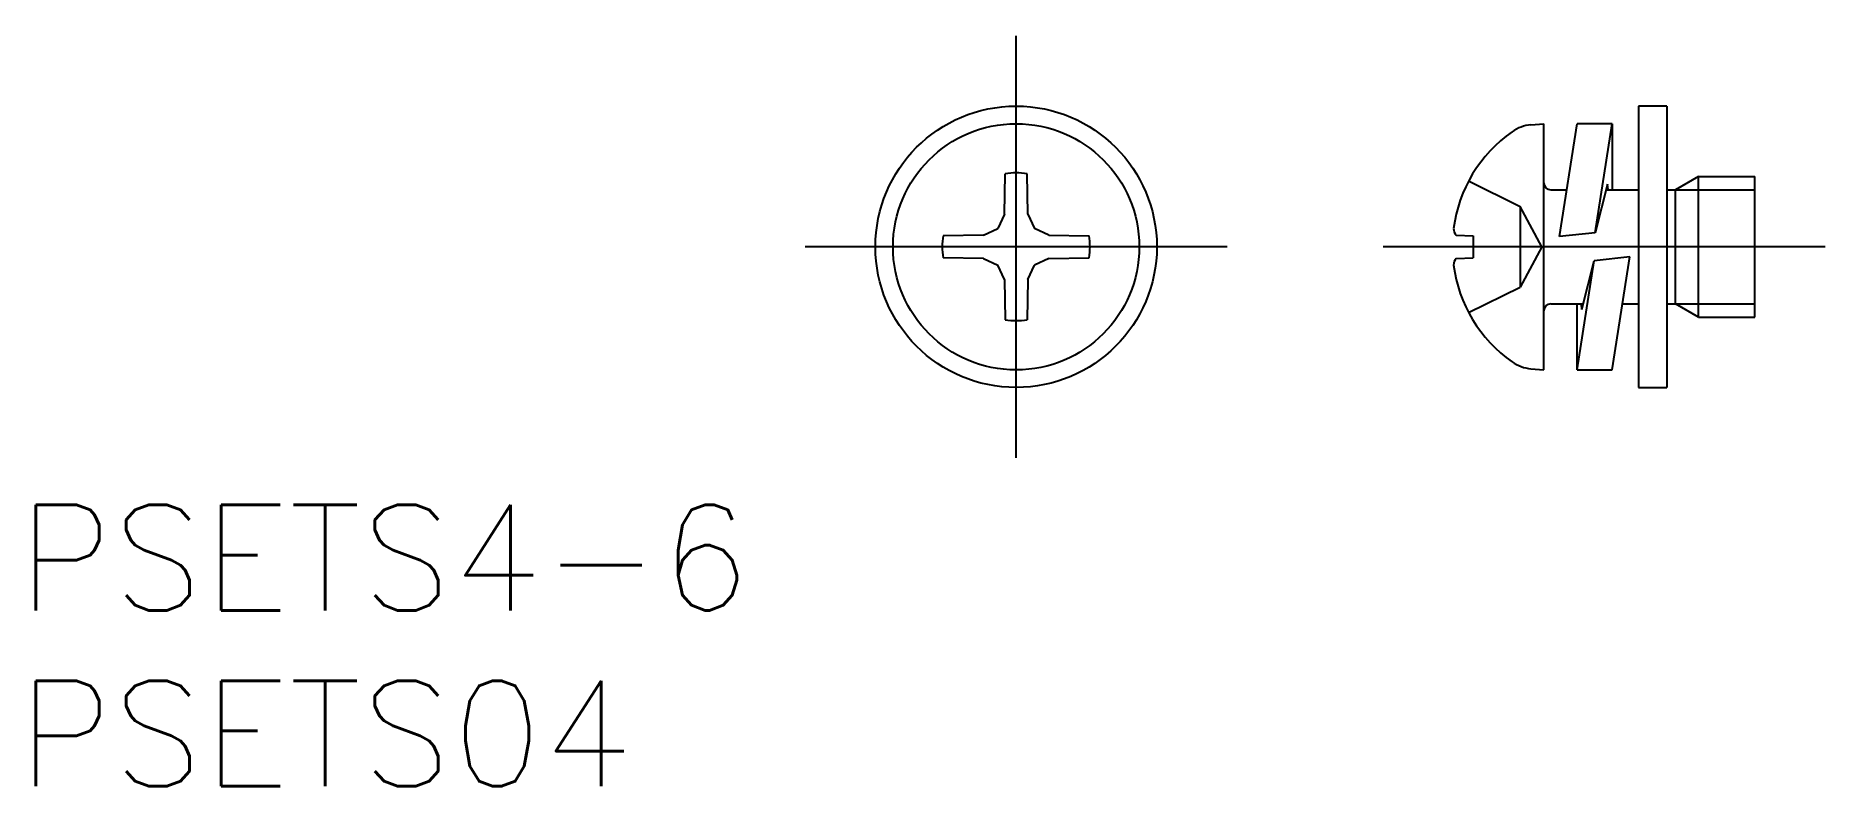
# Model space of a CAD drawing. Extents: x -27.9 to 23, y -15.3 to 6.
import ezdxf

# ---------------------------------------------------------------- set-up
doc = ezdxf.new("R2010")
doc.units = 0
doc.linetypes.add('CENTER', pattern=[50.8, 31.75, -6.35, 6.35, -6.35])
doc.linetypes.add('DASHED', pattern=[19.05, 12.7, -6.35])
doc.layers.get('0').update_dxf_attribs({"linetype": 'CONTINUOUS'})
doc.layers.add('CENTER', color=1, linetype='CENTER')
doc.styles.get("Standard").update_dxf_attribs({"font": 'txt.shx', "height": 3, "bigfont": 'bigfont.shx'})

msp = doc.modelspace()

# ---------------------------------------------------------------- linework, layer by layer
at = {"color": 7, "linetype": 'CONTINUOUS'}
for p, q in [((17.696, 4), (17.696, -4)), ((18.496, 4), (17.696, 4)), ((18.496, 4), (18.496, -4)), ((14.636, 3.468), (15, 3.5)), ((15, -3.5), (15, 3.5)), ((15.448, 0.289), (15.948, 3.5)), ((16.948, 3.5), (15.948, 3.5)), ((16.465, 0.398), (16.948, 3.5)), ((16.948, 3.5), (16.948, 1.621)), ((-0.331, 0.925), (-0.311, 2.077)), ((0.331, 0.925), (0.311, 2.077)), ((15.2, 1.621), (15.655, 1.621)), ((16.814, 1.78), (16.465, 0.398)), ((16.774, 1.621), (17.696, 1.621)), ((16.826, 1.621), (16.814, 1.78)), ((18.496, 1.621), (18.744, 1.621)), ((19.4, 2), (18.744, 1.621)), ((18.744, -1.621), (18.744, 1.621)), ((19.4, -2), (19.4, 2)), ((19.4, 2), (21, 2)), ((21, -2), (21, 2)), ((-0.925, 0.331), (-0.52, 0.52)), ((-0.331, 0.925), (-0.52, 0.52)), ((0.331, 0.925), (0.52, 0.52)), ((0.925, 0.331), (0.52, 0.52)), ((-0.925, 0.331), (-2.077, 0.311)), ((0.925, 0.331), (2.077, 0.311)), ((12.508, 0.331), (12.996, 0.311)), ((12.996, 0.311), (12.996, -0.311)), ((16.465, 0.398), (15.448, 0.289)), ((-0.925, -0.331), (-2.077, -0.311)), ((-0.925, -0.331), (-0.52, -0.52)), ((0.925, -0.331), (0.52, -0.52)), ((0.925, -0.331), (2.077, -0.311)), ((12.508, -0.331), (12.996, -0.311)), ((15.948, -3.5), (16.431, -0.398)), ((16.082, -1.78), (16.431, -0.398)), ((17.448, -0.289), (16.431, -0.398)), ((16.948, -3.5), (17.448, -0.289)), ((-0.331, -0.925), (-0.52, -0.52)), ((-0.331, -0.925), (-0.311, -2.077)), ((0.331, -0.925), (0.311, -2.077)), ((0.331, -0.925), (0.52, -0.52)), ((15.2, -1.621), (16.122, -1.621)), ((15.948, -3.5), (15.948, -1.621)), ((16.082, -1.78), (16.07, -1.621)), ((17.24, -1.621), (17.696, -1.621)), ((18.496, -1.621), (18.744, -1.621)), ((19.4, -2), (18.744, -1.621)), ((19.4, -2), (21, -2)), ((14.636, -3.468), (15, -3.5)), ((15.948, -3.5), (16.948, -3.5)), ((17.696, -4), (18.496, -4))]:
    msp.add_line(p, q, dxfattribs=at)
at = {"color": 3, "linetype": 'DASHED'}
for p, q in [((12.864, 1.871), (14.332, 1.145)), ((14.332, 1.145), (14.332, -1.145)), ((14.941, 0), (14.332, 1.145)), ((14.941, 0), (14.332, -1.145)), ((12.864, -1.871), (14.332, -1.145))]:
    msp.add_line(p, q, dxfattribs=at)
at = {"color": 3, "linetype": 'CONTINUOUS'}
for p, q in [((18.744, 1.621), (21, 1.621)), ((18.744, -1.621), (21, -1.621))]:
    msp.add_line(p, q, dxfattribs=at)
at = {"color": 7, "linetype": 'CONTINUOUS'}
for radius in [4, 3.5]:
    msp.add_circle((0, 0), radius, dxfattribs=at)
for centre, radius, start, end in [((16.4, 0), 4, 125.1094, 172.5344), ((14.732, 2.372), 1.1, 95, 125.1094), ((0, 0), 2.1, 81.4911, 98.5089), ((15.2, 1.821), 0.2, 180, 270), ((12.739, 0.531), 0.305, 182.0691, 220.9632), ((0, 0), 2.1, 171.4911, 188.5089), ((0, 0), 2.1, 351.4911, 8.5089), ((12.739, -0.531), 0.305, 139.0368, 177.9309), ((16.4, 0), 4, 187.4656, 234.8906), ((15.2, -1.821), 0.2, 90, 180), ((0, 0), 2.1, 261.4911, 278.5089), ((14.732, -2.372), 1.1, 234.8906, 265)]:
    msp.add_arc(centre, radius, start, end, dxfattribs=at)
at = {"layer": 'CENTER', "color": 1, "linetype": 'CENTER'}
for p, q in [((0, -6), (0, 6)), ((6, 0), (-6, 0)), ((23, 0), (10.434, 0))]:
    msp.add_line(p, q, dxfattribs=at)

# ---------------------------------------------------------------- texts
at = {"color": 7, "linetype": 'CONTINUOUS'}
for s, p in [('PSETS4-6', (-28.384, -10.337)), ('PSETS04', (-28.384, -15.337))]:
    msp.add_text(s, height=3, dxfattribs=at).set_placement(p)

doc.saveas('drawing.dxf')
